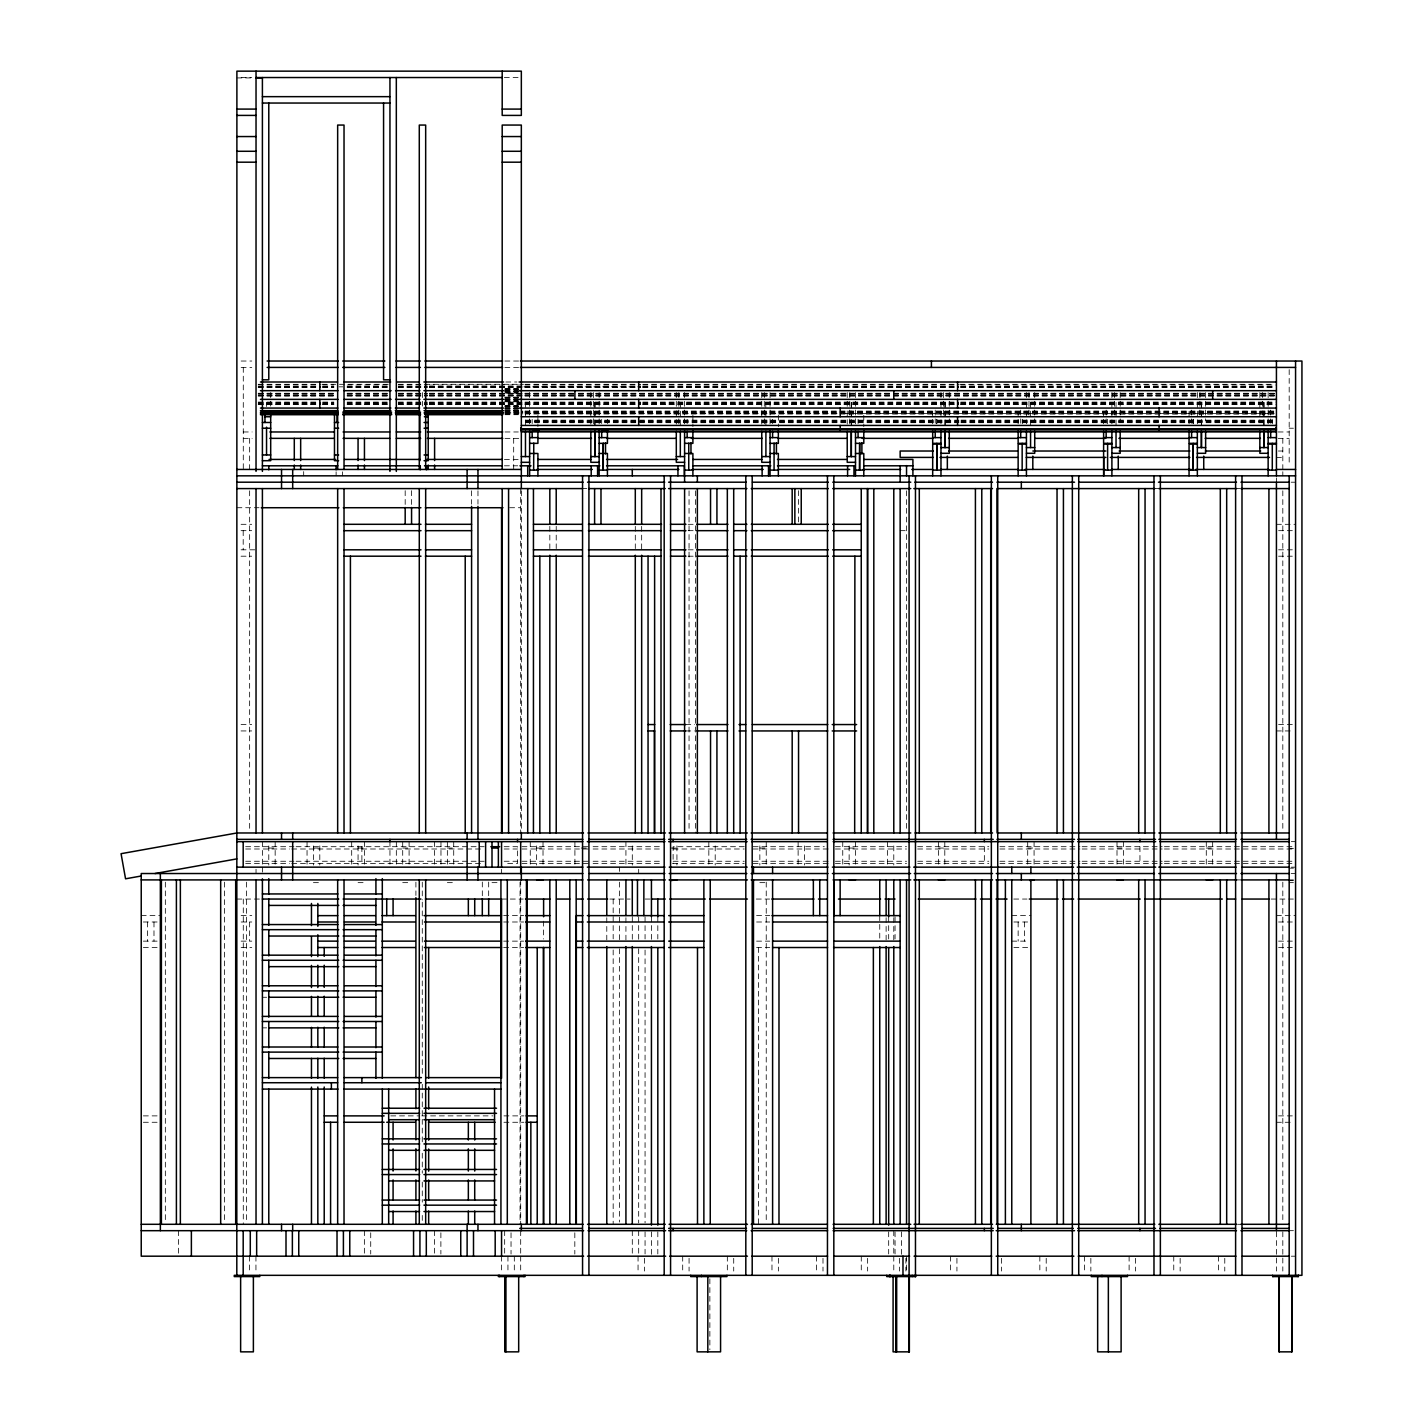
<?xml version="1.0" encoding="UTF-8"?>
<svg xmlns="http://www.w3.org/2000/svg" width="1423" height="1423" viewBox="0 0 1423 1423"><rect width="100%" height="100%" fill="white"/><g stroke="black" fill="none" stroke-linecap="round" stroke-linejoin="round"><path stroke-width="0.75" stroke-dasharray="5 3.75" d="M241.145 77.465L251.782 77.465M504.329 77.465L519.199 77.465M236.894 77.927L251.782 77.927M241.145 361.033L251.782 361.033M504.845 361.033L520.409 361.033M241.145 367.419L251.782 367.419M504.845 367.419L520.409 367.419M505.805 382.004L516.887 382.004M258.221 384.299L320.495 384.299M322.007 384.299L388.443 384.299M398.298 384.299L523.522 384.299M525.016 384.299L640.617 384.299M642.84 384.299L958.533 384.299M959.778 384.299L1274.225 384.299M258.257 385.01L320.495 385.01M322.719 385.01L333.836 385.01M347.176 385.01L387.181 385.01M398.298 385.01L427.202 385.01M429.426 385.01L522.792 385.01M525.016 385.01L640.617 385.01M642.84 385.01L958.533 385.01M960.756 385.01L1276.431 385.01M258.257 386.433L320.495 386.433M322.719 386.433L333.836 386.433M347.176 386.433L387.181 386.433M398.298 386.433L427.202 386.433M429.426 386.433L522.792 386.433M525.016 386.433L640.617 386.433M642.84 386.433L958.533 386.433M960.756 386.433L1274.208 386.433M258.257 386.843L320.495 386.843M322.719 386.843L333.836 386.843M338.941 386.843L342.765 386.843M347.176 386.843L387.181 386.843M398.298 386.843L427.202 386.843M429.426 386.843L522.792 386.843M523.877 386.843L640.617 386.843M642.84 386.843L958.533 386.843M960.756 386.843L1274.208 386.843M258.257 387.145L320.495 387.145M322.719 387.145L333.836 387.145M347.176 387.145L387.181 387.145M398.298 387.145L427.202 387.145M429.426 387.145L522.792 387.145M525.016 387.145L640.617 387.145M642.84 387.145L958.533 387.145M960.756 387.145L1274.208 387.145M258.257 387.554L320.495 387.554M322.719 387.554L333.836 387.554M347.176 387.554L387.181 387.554M398.298 387.554L427.202 387.554M429.426 387.554L522.792 387.554M525.016 387.554L640.617 387.554M642.84 387.554L958.533 387.554M960.756 387.554L1274.208 387.554M505.005 388.568L518.346 388.568M505.005 388.977L518.346 388.977M505.005 389.279L518.346 389.279M505.005 389.689L518.346 389.689M505.005 390.702L518.346 390.702M505.005 391.112L518.346 391.112M505.005 391.414L518.346 391.414M505.005 391.823L518.346 391.823M505.005 392.837L518.346 392.837M505.805 392.979L517.332 392.979M258.257 393.246L333.836 393.246M347.176 393.246L387.181 393.246M398.298 393.246L427.202 393.246M429.426 393.246L522.792 393.246M525.016 393.246L576.155 393.246M578.378 393.246L1274.208 393.246M258.257 393.548L333.836 393.548M347.176 393.548L387.181 393.548M398.298 393.548L427.202 393.548M429.426 393.548L522.792 393.548M525.016 393.548L576.155 393.548M578.378 393.548L1276.431 393.548M258.257 393.958L333.836 393.958M347.176 393.958L387.181 393.958M398.298 393.958L427.202 393.958M429.426 393.958L522.792 393.958M525.016 393.958L576.155 393.958M578.378 393.958L1274.208 393.958M258.257 394.971L333.836 394.971M347.176 394.971L387.181 394.971M398.298 394.971L427.202 394.971M429.426 394.971L522.792 394.971M525.016 394.971L576.155 394.971M578.378 394.971L1274.208 394.971M258.257 395.381L333.836 395.381M347.176 395.381L387.181 395.381M398.298 395.381L427.202 395.381M429.426 395.381L522.792 395.381M525.016 395.381L576.155 395.381M578.378 395.381L1274.208 395.381M258.257 395.683L333.836 395.683M347.176 395.683L387.181 395.683M398.298 395.683L427.202 395.683M429.426 395.683L522.792 395.683M525.016 395.683L576.155 395.683M578.378 395.683L1276.431 395.683M258.257 396.092L333.836 396.092M347.176 396.092L387.181 396.092M398.298 396.092L427.202 396.092M429.426 396.092L522.792 396.092M525.016 396.092L576.155 396.092M578.378 396.092L1274.208 396.092M505.005 397.106L518.346 397.106M505.005 397.515L518.346 397.515M505.005 397.817L518.346 397.817M505.005 398.227L518.346 398.227M505.005 399.24L518.346 399.24M505.005 399.65L518.346 399.65M505.005 399.952L518.346 399.952M505.005 400.361L518.346 400.361M505.005 401.375L518.346 401.375M505.005 401.784L518.346 401.784M258.257 402.086L320.495 402.086M322.719 402.086L333.836 402.086M347.176 402.086L387.181 402.086M398.298 402.086L427.202 402.086M429.426 402.086L522.792 402.086M525.016 402.086L640.617 402.086M642.84 402.086L958.533 402.086M960.756 402.086L1276.431 402.086M258.257 402.496L320.495 402.496M322.719 402.496L333.836 402.496M347.176 402.496L387.181 402.496M398.298 402.496L427.202 402.496M429.426 402.496L522.792 402.496M525.016 402.496L640.617 402.496M642.84 402.496L958.533 402.496M960.756 402.496L1274.208 402.496M258.257 403.509L320.495 403.509M322.719 403.509L333.836 403.509M347.176 403.509L387.181 403.509M398.298 403.509L427.202 403.509M429.426 403.509L522.792 403.509M525.016 403.509L640.617 403.509M642.84 403.509L958.533 403.509M960.756 403.509L1274.208 403.509M258.257 403.919L320.495 403.919M322.719 403.919L333.836 403.919M347.176 403.919L387.181 403.919M398.298 403.919L427.202 403.919M429.426 403.919L522.792 403.919M525.016 403.919L640.617 403.919M642.84 403.919L958.533 403.919M960.756 403.919L1274.208 403.919M258.257 404.221L320.495 404.221M322.719 404.221L333.836 404.221M347.176 404.221L387.181 404.221M398.298 404.221L427.202 404.221M429.426 404.221L522.792 404.221M525.016 404.221L640.617 404.221M642.84 404.221L958.533 404.221M960.756 404.221L1276.431 404.221M258.257 404.63L320.495 404.63M322.719 404.63L333.836 404.63M347.176 404.63L387.181 404.63M398.298 404.63L427.202 404.63M429.426 404.63L522.792 404.63M525.016 404.63L640.617 404.63M642.84 404.63L958.533 404.63M960.756 404.63L1274.208 404.63M505.005 405.644L518.346 405.644M505.005 406.071L518.346 406.071M505.005 406.355L518.346 406.355M505.005 406.782L518.346 406.782M505.005 407.796L518.346 407.796M505.005 408.205L518.346 408.205M505.005 408.508L518.346 408.508M505.005 408.917L518.346 408.917M505.005 409.931L518.346 409.931M505.005 410.34L518.346 410.34M505.005 410.642L518.346 410.642M505.005 411.051L522.792 411.051M525.016 411.051L1274.208 411.051M505.005 411.443L522.792 411.443M525.016 411.443L1274.51 411.496M505.005 412.154L522.792 412.154M525.016 412.154L1276.431 412.154M505.005 412.474L522.792 412.474M525.016 412.474L1274.208 412.474M505.859 412.937L519.128 412.937M505.005 413.186L522.792 413.186M525.016 413.186L1274.208 413.186M525.781 413.435L841.135 413.435M843.359 413.435L1274.208 413.435M505.005 413.986L522.792 413.986M525.016 413.986L1276.431 414.146M505.005 414.698L518.346 414.698M525.781 420.141L958.853 420.176M961.059 420.141L1274.208 420.176M525.781 420.888L958.853 420.888M961.059 420.888L1274.208 420.888M525.781 421.421L958.853 421.421M961.059 421.421L1274.208 421.421M525.781 421.973L958.853 422.133M961.059 422.133L1274.208 421.973M525.781 422.702L958.853 422.702M961.059 422.702L1274.208 422.702M1289.185 428.216L1293.436 428.216M243.28 431.969L252.138 431.969M504.987 431.969L518.31 431.969M1278.121 431.969L1289.185 431.969M243.28 438.355L252.138 438.355M504.987 438.355L520.053 438.355M1278.121 438.355L1289.185 438.355M1278.388 451.02L1282.817 451.02M1276.431 457.406L1282.817 457.406M504.4 459.433L519.946 459.433M504.4 465.801L517.723 465.801M1291.141 482.201L1295.57 482.201M582.558 488.587L586.81 488.587M1153.982 488.587L1158.233 488.587M1235.609 488.587L1239.86 488.587M236.894 507.726L259.057 507.726M509.612 507.726L520.693 507.726M241.056 524.304L251.693 524.304M688.145 524.304L694.798 524.304M1276.431 524.304L1295.57 524.304M241.056 530.672L251.693 530.672M688.145 530.672L694.798 530.672M900.154 530.672L906.54 530.672M1278.565 530.672L1293.436 530.672M241.056 549.812L255.944 549.812M688.145 549.812L694.798 549.812M1278.565 549.812L1295.57 549.812M241.056 556.197L251.693 556.197M688.145 556.197L694.798 556.197M1278.565 556.197L1293.436 556.197M241.056 724.556L251.693 724.556M685.761 724.556L694.637 724.556M1278.565 724.556L1295.57 724.556M241.056 730.942L251.693 730.942M685.761 730.942L694.637 730.942M1276.431 730.942L1293.436 730.942M1291.319 841.651L1295.57 841.651M245.663 846.703L293.903 846.703M296.109 846.703L484.158 846.703M504.169 846.703L517.51 846.703L517.51 863.53L504.169 863.53M521.956 846.703L590.865 846.703M593.089 846.703L661.997 846.703M744.247 846.703L673.115 846.703L673.115 863.53M753.141 846.703L824.291 846.703M835.39 846.703L906.54 846.703M917.657 846.703L988.789 846.703M999.907 846.703L1079.932 846.703M1082.156 846.703L1162.182 846.703M1164.405 846.703L1293.347 846.703M268.787 848.055L275.155 848.055M313.416 848.055L319.801 848.055M358.062 848.055L364.448 848.055M402.709 848.055L409.095 848.055M447.356 848.055L453.724 848.055M536.631 848.055L543.017 848.055M581.278 848.055L587.663 848.055M670.571 848.055L676.939 848.055M759.846 848.055L766.232 848.055M849.14 848.055L855.508 848.055M938.415 848.055L944.801 848.055M1027.708 848.055L1034.076 848.055M1117.002 848.055L1123.37 848.055M1206.277 848.055L1212.663 848.055M1289.185 848.393L1293.436 848.393M245.663 848.997L289.527 848.997M291.715 848.997L484.158 848.997M504.169 848.997L517.51 848.997M521.956 848.997L590.865 848.997M593.089 848.997L661.997 848.997M673.115 848.997L744.247 848.997M753.141 848.997L828.72 848.997M835.39 848.997L906.54 848.997M917.657 848.997L988.789 848.997M999.907 848.997L1079.932 848.997M1082.156 848.997L1162.182 848.997M1164.405 848.997L1295.57 848.997M245.663 861.253L293.903 861.253M296.109 861.253L484.158 861.253M504.169 861.253L517.51 861.253M521.956 861.253L590.865 861.253M593.089 861.253L661.997 861.253M673.115 861.253L744.247 861.253M753.141 861.253L828.72 861.253M835.39 861.253L906.54 861.253M917.657 861.253L988.789 861.253M999.907 861.253L1079.932 861.253M1082.156 861.253L1162.182 861.253M1164.405 861.253L1295.57 861.253M245.663 863.53L289.527 863.53M291.715 863.53L484.158 863.53M521.956 863.53L590.865 863.53M593.089 863.53L661.997 863.53M672.688 863.53L744.247 863.53M753.141 863.53L828.72 863.53M835.39 863.53L906.54 863.53M917.657 863.53L988.789 863.53M999.907 863.53L1079.932 863.53M1082.156 863.53L1162.182 863.53M1164.405 863.53L1295.57 863.53M1291.319 867.158L1295.57 867.158M1289.185 868.155L1293.436 868.155M1291.141 873.526L1295.57 873.526M1235.609 879.912L1239.86 879.912M1289.185 879.912L1293.436 879.912M1289.185 880.535L1293.436 880.535M313.416 882.651L319.801 882.651M358.062 882.651L364.448 882.651M402.709 882.651L409.095 882.651M447.356 882.651L453.724 882.651M492.002 882.651L498.37 882.651M759.846 882.651L766.232 882.651M1289.185 882.651L1293.436 882.651M236.894 899.051L262.401 899.051M501.554 899.051L523.255 899.051M609.827 899.051L630.176 899.051M645.064 899.051L649.777 899.051M756.289 899.051L769.612 899.051M1013.727 899.051L1027.032 899.051M1271.148 899.051L1293.347 899.051M141.233 915.629L160.354 915.629M241.145 915.629L251.782 915.629M503.653 915.629L523.682 915.629M756.591 915.629L769.79 915.629M1011.771 915.629L1030.892 915.629M1276.431 915.629L1295.57 915.629M143.349 921.997L158.238 921.997M241.145 921.997L251.782 921.997M503.653 921.997L523.682 921.997M756.591 921.997L769.79 921.997M1013.888 921.997L1030.892 921.997M1278.565 921.997L1293.436 921.997M143.349 941.137L160.354 941.137M241.145 941.137L251.782 941.137M503.653 941.137L523.682 941.137M756.591 941.137L769.79 941.137M1011.771 941.137L1028.776 941.137M1278.565 941.137L1295.57 941.137M143.349 947.522L158.238 947.522M241.145 947.522L251.782 947.522M503.653 947.522L523.682 947.522M756.591 947.522L769.79 947.522M1013.888 947.522L1028.776 947.522M1278.565 947.522L1293.436 947.522M262.401 997.256L266.652 997.256M262.401 1027.868L266.652 1027.868M143.349 1115.881L160.354 1115.881M390.774 1115.881L419.625 1115.881M421.848 1115.881L492.838 1115.881M503.938 1115.881L523.913 1115.881M1278.565 1115.881L1295.57 1115.881M143.349 1122.267L158.238 1122.267M503.938 1122.267L523.913 1122.267M1276.431 1122.267L1293.436 1122.267M1237.743 1224.296L1241.994 1224.296M1289.185 1230.682L1293.436 1230.682M1291.319 1256.189L1295.57 1256.189M1289.185 369.624L1289.185 465.019M1282.817 438.355L1282.817 469.697M1282.817 471.742L1282.817 475.833M1282.817 490.81L1282.817 830.747M1282.817 882.135L1282.817 1222.908M1282.817 1231.784L1282.817 1271.059M1276.431 477.95L1276.431 482.201M1276.431 1231.784L1276.431 1271.059M1272.162 419.269L1272.287 423.752M1270.686 410.126L1270.686 423.182M1268.142 392.57L1268.142 423.769M1263.998 402.389L1263.998 425.032M1263.873 402.389L1263.873 425.032M1262.397 392.57L1262.397 409.362M1262.397 410.998L1262.397 415.089M1259.853 392.57L1259.853 400.752M1259.853 402.389L1259.853 420.817M1224.776 1258.306L1224.776 1271.059M1218.408 1256.189L1218.408 1271.059M1212.663 841.651L1212.663 865.042M1206.277 841.651L1206.277 865.042M1205.637 392.57L1205.637 420.817M1201.492 402.389L1201.492 425.032M1201.368 402.389L1201.368 425.032M1199.909 392.57L1199.909 415.089M1197.348 392.57L1197.348 400.752M1197.348 402.389L1197.348 423.769M1191.602 410.126L1191.602 423.182M1189.059 411.496L1189.059 418.024M1189.059 419.411L1189.059 423.769M1180.147 1258.306L1180.147 1271.059M1173.762 1256.189L1173.762 1271.059M1139.948 846.703L1139.948 863.53M1135.501 1258.306L1135.501 1271.059M1129.115 1256.189L1129.115 1271.059M1123.37 841.651L1123.37 865.042M1120.186 392.57L1120.186 420.817M1117.002 841.651L1117.002 865.042M1116.041 402.389L1116.041 425.032M1114.44 392.57L1114.44 415.089M1111.897 392.57L1111.897 400.752M1111.897 402.389L1111.897 423.769M1107.61 419.269L1107.61 423.752M1106.151 410.126L1106.151 423.182M1103.608 411.496L1103.608 418.024M1103.608 419.411L1103.608 423.769M1090.854 1258.306L1090.854 1271.059M1084.486 1256.189L1084.486 1271.059M1046.207 1258.306L1046.207 1271.059M1039.839 1256.189L1039.839 1271.059M1034.717 392.57L1034.717 420.817M1034.076 841.651L1034.076 865.042M1030.448 402.389L1030.572 425.032M1028.989 392.57L1028.989 415.089M1027.708 841.651L1027.708 865.042M1026.428 392.57L1026.428 400.752M1026.428 402.389L1026.428 423.769M1024.524 921.997L1024.524 941.137M1022.283 419.269L1022.283 423.752M1020.7 410.126L1020.7 423.182M1018.139 411.496L1018.139 418.024M1018.139 419.411L1018.139 423.769M1018.139 921.997L1018.139 941.137M1001.579 1258.306L1001.579 1271.059M984.342 846.703L984.342 863.53M956.932 1258.306L956.932 1271.059M950.546 1256.189L950.546 1271.059M949.266 392.57L949.266 420.817M945.121 402.389L945.121 425.032M944.997 402.389L944.997 425.032M944.801 841.651L944.801 865.042M943.52 392.57L943.52 415.089M940.977 392.57L940.977 400.752M940.977 402.389L940.977 423.769M938.415 841.651L938.415 865.042M935.231 410.126L935.231 423.182M932.688 411.496L932.688 418.024M932.688 419.411L932.688 423.769M906.54 490.81L906.54 830.747M906.54 1256.189L906.54 1271.059M905.9 1258.306L905.9 1271.059M901.435 1231.784L901.435 1256.189M899.478 1258.306L899.478 1271.059M895.049 916.786L895.049 923.438M895.049 925.661L895.049 938.967M895.049 1231.784L895.049 1253.965M893.786 845.902L893.786 865.024M893.786 917.693L893.786 939.909M893.786 1230.682L893.786 1254.054M893.786 1256.189L893.786 1271.059M888.681 916.786L888.681 923.438M888.681 925.661L888.681 938.967M888.681 1231.784L888.681 1253.965M887.401 841.651L887.401 865.024M886.12 917.693L886.12 939.909M879.752 915.629L879.752 941.137M867.639 1258.306L867.639 1271.059M863.797 415.231L863.797 426.687M861.271 1256.189L861.271 1271.059M858.069 419.394L858.069 423.556M855.508 392.57L855.508 424.107M855.508 841.651L855.508 865.042M851.363 402.407L851.363 425.032M851.239 402.407L851.239 425.032M849.78 392.57L849.78 424.107M849.14 845.902L849.14 865.042M847.219 392.57L847.219 409.397M847.219 410.909L847.219 424.107M842.754 841.651L842.754 865.024M822.992 1258.306L822.992 1271.059M816.624 1256.189L816.624 1271.059M804.493 845.902L804.493 865.024M798.552 490.686L798.552 522.205M798.125 841.651L798.125 865.024M778.345 415.231L778.345 426.687M778.363 1258.306L778.363 1271.059M772.6 419.394L772.6 423.556M771.978 1256.189L771.978 1271.059M770.056 392.57L770.056 424.107M766.232 841.651L766.232 865.042M766.232 882.135L766.232 1222.072M765.787 402.407L765.912 425.032M764.311 392.57L764.311 424.107M761.767 392.57L761.767 409.397M761.767 410.909L761.767 424.107M759.846 845.902L759.846 865.042M758.584 947.522L758.584 1224.296M733.717 1258.306L733.717 1271.059M727.331 1256.189L727.331 1271.059M715.2 845.902L715.2 865.024M709.864 1278.815L709.864 1349.644M708.832 841.651L708.832 865.024M695.438 490.81L695.438 832.971M692.894 415.231L692.894 426.687M689.052 490.81L689.052 830.747M689.07 1258.306L689.07 1271.059M687.149 419.394L687.149 423.556M684.588 392.57L684.588 424.107M682.702 1256.189L682.702 1271.059M680.443 402.407L680.319 425.032M678.86 392.57L678.86 424.107M676.939 845.902L676.939 865.042M676.299 392.57L676.299 409.397M676.299 410.909L676.299 424.107M657.817 916.786L657.817 923.438M657.817 925.661L657.817 938.967M657.817 1231.784L657.817 1253.965M651.432 916.786L651.432 939.909M651.432 1231.784L651.432 1256.189M645.064 916.786L645.064 923.438M645.064 925.661L645.064 938.967M645.064 950.066L645.064 1222.908M645.064 1231.784L645.064 1253.965M644.423 1258.306L644.423 1271.059M641.666 526.35L641.666 549.812M638.678 869.275L638.678 873.526M638.678 916.75L638.678 939.909M638.678 948.785L638.678 1222.908M638.678 1230.682L638.678 1254.054M638.055 1256.189L638.055 1271.059M635.298 526.35L635.298 548.584M632.292 845.902L632.292 865.024M632.292 916.75L632.292 939.909M632.292 1230.682L632.292 1254.054M625.924 841.651L625.924 865.024M625.924 917.693L625.924 939.909M619.539 867.158L619.539 871.41M619.539 882.135L619.539 939.909M619.539 948.785L619.539 1222.072M613.171 899.051L613.171 923.385M613.171 925.59L613.171 938.878M613.171 949.941L613.171 1224.296M607.425 419.394L607.425 423.556M606.785 917.693L606.785 939.909M601.68 419.394L601.68 423.556M599.136 392.57L599.136 424.107M594.992 402.407L594.992 425.032M594.867 402.407L594.867 425.032M593.391 392.57L593.391 424.107M590.847 392.57L590.847 409.397M590.847 410.909L590.847 424.107M574.91 841.651L574.91 865.024M574.821 1232.798L574.821 1254.054M556.215 526.35L556.215 548.584M549.829 526.35L549.829 548.584M543.604 921.179L543.604 939.002M543.017 841.651L543.017 865.042M537.912 415.231L537.912 426.687M536.631 845.902L536.631 865.042M532.166 419.394L532.166 423.556M530.263 841.651L530.263 865.024M529.623 392.57L529.623 424.107M525.354 402.407L525.478 425.032M521.334 490.81L521.334 832.971M520.693 488.587L520.693 832.971M520.693 879.912L520.693 1224.296M520.693 1230.682L520.693 1254.054M520.693 1256.189L520.693 1271.059M520.053 882.135L520.053 1224.296M514.308 1256.189L514.308 1271.059M513.685 438.355L513.685 469.448M511.035 1232.798L511.035 1254.054M507.94 1256.189L507.94 1271.059M504.667 1230.682L504.667 1254.054M501.554 869.275L501.554 873.526M501.554 1256.189L501.554 1271.059M488.676 882.011L488.676 896.721M482.308 882.011L482.308 896.721M477.968 490.81L477.968 504.133M471.582 490.81L471.582 504.133M453.724 841.651L453.724 865.042M447.356 841.651L447.356 865.042M440.97 841.651L440.97 865.024M440.881 1232.798L440.881 1254.054M434.602 841.651L434.602 865.024M434.513 1230.682L434.513 1254.054M422.471 392.57L422.471 406.071M422.275 882.135L422.275 899.905M422.275 902.129L422.275 1075.432M422.275 1084.326L422.275 1142.367M422.275 1153.199L422.275 1173.192M422.275 1182.086L422.275 1202.15M422.275 1215.42L422.275 1224.296M415.907 882.135L415.907 895.458M411.567 490.686L411.567 505.396M409.095 841.651L409.095 865.042M405.181 490.686L405.181 505.396M402.709 841.651L402.709 865.042M396.323 841.651L396.323 865.024M389.955 841.651L389.955 865.024M370.727 1232.798L370.727 1254.054M364.448 841.651L364.448 865.042M364.359 1230.682L364.359 1254.054M361.887 846.703L361.887 863.53M358.062 845.902L358.062 865.042M351.694 841.651L351.694 865.024M342.481 471.831L342.481 475.833M336.113 471.831L336.113 475.833M319.801 845.902L319.801 865.042M313.416 845.902L313.416 865.042M307.048 841.651L307.048 865.024M303.686 471.582L303.686 475.833M275.155 841.651L275.155 865.042M270.69 392.57L270.69 406.071M268.787 845.902L268.787 865.042M266.421 402.407L266.546 406.516M262.401 841.651L262.401 865.024M262.401 867.158L262.401 872.263M256.033 869.275L256.033 873.526M255.944 1256.189L255.944 1271.059M249.648 438.355L249.648 469.448M249.648 490.81L249.648 830.747M249.648 921.997L249.648 941.137M249.648 1256.189L249.559 1271.059M246.464 882.135L246.464 1222.072M243.28 367.419L243.28 469.448M243.191 530.672L243.191 549.812M243.28 899.051L243.28 1224.296M224.621 882.135L224.621 1222.072M178.622 1230.682L178.622 1254.054M165.335 882.135L165.335 1222.072M153.986 921.997L153.986 941.137M147.601 921.997L147.601 941.137M1193.203 423.752L1193.203 419.269L1193.079 423.752M936.832 423.752L936.832 419.269L936.708 423.752"/><path stroke-width="1.5" d="M583.501 832.971L236.894 832.971L121.062 853.693L125.562 878.809L141.233 875.999M155 873.526L236.805 858.887M256.033 77.536L502.194 77.536M256.033 77.927L262.401 77.927M262.401 96.657L389.955 96.657M262.401 103.043L389.955 103.043M236.894 109.091L256.033 109.091M502.194 109.091L521.334 109.091M236.894 115.405L256.033 115.405M236.894 136.555L256.033 136.555M502.194 136.555L521.334 136.555M236.894 151.283L256.033 151.283M502.194 151.283L521.334 151.283M236.894 162.186L256.033 162.186M502.194 162.186L521.334 162.186M267.133 361.033L338.229 361.033M342.676 361.033L384.886 361.033M395.985 361.033L420.425 361.033M424.872 361.033L502.621 361.033M520.409 361.033L1301.938 361.033L1301.938 1275.328L234.261 1275.328L234.261 1276.591L259.769 1276.591L259.769 1275.328M267.133 367.419L338.229 367.419M342.676 367.419L384.886 367.419M395.985 367.419L420.425 367.419M424.872 367.419L502.621 367.419M520.409 367.419L1295.57 367.419M262.401 379.816L268.787 379.816L268.787 103.043M389.955 379.816L383.57 379.816L383.57 103.043M260.427 382.004L337.518 382.004M344.153 382.004L390.667 382.004M397.302 382.004L419.447 382.004M423.876 382.004L503.6 382.004M519.093 382.004L1276.431 382.004M260.427 390.685L337.963 390.685M344.153 390.685L391.112 390.685M395.541 390.685L419.892 390.685M423.876 390.685L504.044 390.685M519.093 390.685L1276.431 390.685M260.427 399.365L337.963 399.365M344.153 399.365L391.112 399.365M395.541 399.365L419.892 399.365M423.876 399.365L504.044 399.365M519.093 399.365L1276.431 399.365M260.427 408.063L337.82 408.063M344.153 408.063L390.898 408.063M395.309 408.063L419.625 408.063M423.876 408.063L503.653 408.063M519.093 408.063L1276.431 408.063M260.445 410.642L337.82 410.642M344.455 410.642L390.898 410.642M395.309 410.642L419.625 410.642M424.054 410.642L503.653 410.642M260.48 412.154L338.283 412.154M342.73 412.154L391.627 412.154M396.074 412.154L420.532 412.154M424.979 412.154L502.799 412.154M260.445 412.937L337.82 412.937M344.455 412.937L390.898 412.937M395.309 412.937L419.625 412.937M424.054 412.937L503.653 412.937M260.48 413.986L338.283 413.986M342.73 413.986L391.627 413.986M396.074 413.986L420.532 413.986M424.979 413.986L502.799 413.986M260.48 414.698L338.283 414.698M342.73 414.698L391.627 414.698M396.074 414.698L420.532 414.698M424.979 414.698L502.799 414.698M264.963 416.761L270.69 416.761M424.392 416.761L428.216 416.761M521.334 416.743L1276.431 416.743M262.401 422.489L270.69 422.489M334.476 422.489L338.621 422.489M424.072 422.489L428.216 422.489M521.334 425.441L1276.431 425.441M262.401 428.234L270.69 428.234M334.476 428.234L338.621 428.234M424.072 428.234L428.216 428.234M521.334 428.857L1276.431 428.857M521.334 429.355L1276.431 429.355M521.334 431.151L1276.431 431.151M532.433 431.187L539.104 431.187M601.289 431.187L607.941 431.187M269.89 431.969L334.209 431.969M343.085 431.969L389.653 431.969M396.306 431.969L420.71 431.969M427.362 431.969L502.781 431.969M521.334 431.898L1276.431 431.898M529.623 437.626L537.912 437.626M599.136 437.626L607.425 437.626M684.588 437.626L692.894 437.626M770.056 437.626L778.345 437.626M855.508 437.626L863.797 437.626M932.688 437.626L940.977 437.626M1018.139 437.626L1026.428 437.626M1103.608 437.626L1111.897 437.626M1189.059 437.626L1197.348 437.626M1268.142 437.626L1276.431 437.626M269.89 438.355L334.209 438.355M343.085 438.355L389.653 438.355M396.306 438.355L420.71 438.355M427.362 438.355L502.781 438.355M538.268 438.355L591.506 438.355M607.016 438.355L675.783 438.355M691.311 438.355L762.283 438.355M777.812 438.355L846.578 438.355M862.089 438.355L933.079 438.355M948.59 438.355L1017.143 438.355M1034.841 438.355L1105.618 438.355M1118.887 438.355L1189.664 438.355M1205.139 438.355L1260.44 438.355M529.623 443.353L537.912 443.353L537.912 430.849M599.136 443.353L607.425 443.353L607.425 430.849M684.588 443.353L692.894 443.353L692.894 430.849M770.056 443.353L778.345 443.353L778.345 430.849M855.508 443.353L863.797 443.353L863.797 430.849M940.977 443.353L932.688 443.353L932.688 431.098M1026.428 443.353L1018.139 443.353L1018.139 431.098M1111.897 443.353L1103.608 443.353L1103.608 431.098M1197.348 443.353L1189.059 443.353L1189.059 431.098M1268.142 443.353L1276.431 443.353M940.977 444.029L932.688 444.029L932.688 475.833M1026.428 444.029L1018.139 444.029L1018.139 475.833M1111.897 444.029L1103.608 444.029L1103.608 475.833M1197.348 444.029L1189.059 444.029L1189.059 475.833M1268.142 444.029L1276.431 444.029M940.977 447.569L949.266 447.569M1026.428 447.569L1034.717 447.569M1111.897 447.569L1120.186 447.569M1197.348 447.569L1205.637 447.569M1259.853 447.569L1268.142 447.569M933.328 451.02L900.154 451.02L900.154 457.406L933.328 457.406M948.821 451.02L1017.392 451.02M1032.867 451.02L1105.867 451.02M1119.136 451.02L1189.913 451.02M1205.388 451.02L1260.689 451.02M940.977 453.297L949.266 453.297L949.266 431.222M1026.428 453.297L1034.717 453.297L1034.717 431.222M1111.897 453.297L1120.186 453.297L1120.186 431.222M1197.348 453.297L1205.637 453.297L1205.637 431.222M1268.142 453.297L1259.853 453.297L1259.853 431.222M529.623 453.475L537.912 453.475L537.912 475.833M599.136 453.475L607.425 453.475L607.425 475.833M684.588 453.475L692.894 453.475L692.894 475.833M770.056 453.475L778.345 453.475L778.345 475.833M855.508 453.475L863.797 453.475L863.797 475.833M262.401 454.969L270.69 454.969M334.476 454.969L338.621 454.969M424.072 454.969L428.216 454.969M521.334 456.587L529.623 456.587M590.847 456.587L599.136 456.587M676.299 456.587L684.588 456.587M761.767 456.587L770.056 456.587M847.219 456.587L855.508 456.587M939.963 457.406L1017.392 457.406M1026.232 457.406L1105.867 457.406M1110.278 457.406L1189.913 457.406M1196.547 457.406L1269.529 457.406M269.072 459.433L335.668 459.433M344.544 459.433L420.034 459.433M426.704 459.433L502.177 459.433M537.698 459.433L590.99 459.433M606.536 459.433L677.579 459.433M693.108 459.433L761.945 459.433M777.474 459.433L846.311 459.433M864.063 459.433L912.908 459.433L912.908 475.833M262.401 460.696L270.69 460.696L270.69 412.492M338.621 460.696L334.476 460.696L334.476 413.275M424.072 460.696L428.216 460.696L428.216 412.492M521.334 462.315L529.623 462.315M599.136 462.315L590.847 462.315L590.847 431.418M684.588 462.315L676.299 462.315L676.299 431.418M770.056 462.315L761.767 462.315L761.767 431.418M855.508 462.315L847.219 462.315L847.219 431.418M262.401 465.801L337.891 465.801M344.544 465.801L420.034 465.801M424.481 465.801L502.177 465.801M519.946 465.801L531.046 465.801M537.698 465.801L599.866 465.801M606.536 465.801L684.321 465.801L684.321 475.833M693.108 465.801L770.821 465.801M777.474 465.801L855.187 465.801M864.063 465.801L912.908 465.801M236.894 469.448L521.334 469.448M536.773 469.448L592.324 469.448M607.87 469.448L678.878 469.448M692.201 469.448L763.173 469.448M778.701 469.448L849.691 469.448M862.996 469.448L900.706 469.448M911.805 469.448L931.763 469.448M940.639 469.448L1018.281 469.448M1024.934 469.448L1104.799 469.448M1111.452 469.448L1191.3 469.448M1195.747 469.448L1268.942 469.448M1276.431 469.448L1295.57 469.448M529.623 470.106L537.912 470.106M599.136 470.106L607.425 470.106M684.588 470.106L692.894 470.106M770.056 470.106L778.345 470.106M855.508 470.106L863.797 470.106M932.688 470.106L940.977 470.106M1018.139 470.106L1026.428 470.106M1103.608 470.106L1111.897 470.106M1189.059 470.106L1197.348 470.106M1268.142 470.106L1276.431 470.106M236.894 475.833L1295.57 475.833M236.894 482.201L583.11 482.201M587.521 482.201L664.737 482.201M668.579 482.201L746.239 482.201M752.465 482.201L828.328 482.201M832.757 482.201L910.791 482.201M914.847 482.201L992.543 482.201M996.918 482.201L1074.561 482.201M1078.794 482.201L1154.427 482.201M1158.429 482.201L1236.498 482.201M1240.945 482.201L1289.185 482.201M236.894 488.587L582.541 488.587M588.713 488.587L665.253 488.587M668.579 488.587L746.897 488.587M751.255 488.587L828.328 488.587M832.757 488.587L910.791 488.587M913.833 488.587L992.489 488.587M1154.8 488.587L996.918 488.587L997.096 832.971L1154.8 832.971M1158.856 488.587L1236.623 488.587M1240.945 488.587L1289.185 488.587M261.281 507.726L338.887 507.726M343.317 507.726L420.923 507.726M425.352 507.726L502.959 507.726M344.028 524.304L421.012 524.304M425.406 524.304L471.582 524.304M533.447 524.304L581.829 524.304M588.428 524.304L661.588 524.304M670.446 524.304L685.939 524.304M697.003 524.304L727.989 524.304M733.699 524.304L746.897 524.304M751.291 524.304L828.275 524.304M832.668 524.304L861.253 524.304M344.028 530.672L421.012 530.672M425.406 530.672L471.582 530.672M533.447 530.672L581.829 530.672M588.428 530.672L661.001 530.672M670.446 530.672L685.939 530.672M697.003 530.672L727.989 530.672M733.699 530.672L746.897 530.672M751.291 530.672L828.275 530.672M832.668 530.672L861.253 530.672M344.028 549.812L421.012 549.812M425.406 549.812L471.582 549.812M533.447 549.812L581.829 549.812M588.428 549.812L661.001 549.812M670.446 549.812L685.939 549.812M697.003 549.812L727.989 549.812M733.699 549.812L746.897 549.812M751.291 549.812L828.275 549.812M832.668 549.812L861.253 549.812M344.028 556.197L421.012 556.197M425.406 556.197L471.582 556.197M533.447 556.197L581.829 556.197M588.428 556.197L661.001 556.197M670.446 556.197L685.939 556.197M697.003 556.197L727.989 556.197M733.699 556.197L746.897 556.197M751.291 556.197L828.275 556.197M832.668 556.197L861.253 556.197M648.052 724.556L654.705 724.556M670.233 724.556L685.761 724.556M696.861 724.556L727.918 724.556M739.017 724.556L745.67 724.556M752.34 724.556L827.777 724.556M832.206 724.556L856.628 724.556M648.052 730.942L654.705 730.942M670.233 730.942L685.761 730.942M696.861 730.942L727.918 730.942M739.017 730.942L745.67 730.942M752.34 730.942L827.777 730.942M832.206 730.942L856.628 730.942M587.93 832.971L665.43 832.971M669.077 832.971L747.36 832.971M751.166 832.971L827.083 832.971M833.095 832.971L910.791 832.971M915.042 832.971L992.543 832.971M1158.856 832.971L1236.623 832.971M1240.945 832.971L1289.185 832.971M236.805 839.357L582.861 839.357M588.642 839.357L664.79 839.357M668.668 839.357L746.737 839.357M751.166 839.357L826.514 839.357M833.095 839.357L993.236 839.357M996.972 839.357L1074.561 839.357M1077.709 839.357L1155.512 839.357M1158.856 839.357L1236.498 839.357M1240.945 839.357L1289.185 839.357M236.805 841.651L582.861 841.651M587.308 841.651L665.003 841.651M668.668 841.651L747.164 841.651M751.593 841.651L827.083 841.651M833.166 841.651L1073.547 841.651M1077.709 841.651L1155.689 841.651M1159.958 841.651L1235.609 841.651M1242.208 841.651L1288.9 841.651M490.828 846.703L499.722 846.703M492.002 848.055L498.37 848.055M236.805 867.158L582.861 867.158M587.308 867.158L665.003 867.158M669.237 867.158L747.164 867.158M751.593 867.158L827.973 867.158M832.402 867.158L909.902 867.158M913.673 867.158L1073.547 867.158M1077.211 867.158L1155.689 867.158M1158.82 867.158L1236.018 867.158M1242.279 867.158L1288.953 867.158M582.861 873.526L141.233 873.526L141.233 1256.189L583.626 1256.189M589.424 873.526L664.79 873.526M669.219 873.526L746.826 873.526M751.166 873.526L827.973 873.526M832.402 873.526L910.613 873.526M914.331 873.526L992.543 873.526M996.26 873.526L1074.561 873.526M1077.211 873.526L1154.427 873.526M1158.82 873.526L1236.498 873.526M1240.945 873.526L1289.185 873.526M141.233 879.912L582.861 879.912M587.628 879.912L665.306 879.912M669.077 879.912L747.413 879.912M751.166 879.912L827.314 879.912M833.095 879.912L910.791 879.912M913.833 879.912L992.543 879.912M995.975 879.912L1236.623 879.912M1240.945 879.912L1289.185 879.912M670.571 880.535L676.939 879.912M1029.825 880.535L1034.076 879.912M262.401 893.946L337.891 893.946M344.562 893.946L382.307 893.946M262.401 899.051L338.745 899.051M343.121 899.051L420.923 899.051M425.352 899.051L501.056 899.051M525.461 899.051L549.972 899.051M556.553 899.051L569.858 899.051M576.528 899.051L583.181 899.051M587.628 899.051L607.603 899.051M651.432 899.051L665.306 899.051M669.753 899.051L705.257 899.051M709.686 899.051L747.413 899.051M771.835 899.051L813.992 899.051M818.438 899.051L827.314 899.051M838.414 899.051L880.57 899.051M885.017 899.051L895.049 899.051M918.297 899.051L976 899.051M980.429 899.051L991.529 899.051M995.975 899.051L1007.075 899.051M1029.256 899.051L1058.107 899.051M1062.554 899.051L1073.636 899.051M1078.083 899.051L1140.214 899.051M1144.661 899.051L1222.321 899.051M1226.768 899.051L1235.644 899.051M1242.297 899.051L1268.925 899.051M268.787 905.419L338.745 905.419M343.121 905.419L375.921 905.419M317.827 915.629L337.749 915.629M344.402 915.629L375.387 915.629M382.022 915.629L415.214 915.629M424.072 915.629L501.536 915.629M525.638 915.629L549.829 915.629M582.914 915.629L576.333 915.629L576.333 1224.296M587.325 915.629L664.292 915.629M668.685 915.629L703.869 915.629M771.995 915.629L827.581 915.629M900.154 915.629L833.753 915.629L833.753 879.912M317.827 921.997L337.749 921.997M344.402 921.997L375.387 921.997M382.022 921.997L415.214 921.997M424.481 921.997L501.447 921.997M525.638 921.997L549.829 921.997M576.333 921.997L582.914 921.997M587.325 921.997L664.292 921.997M668.685 921.997L703.869 921.997M772.6 921.997L827.581 921.997M834.18 921.997L900.154 921.997M262.401 924.559L337.891 924.559M344.562 924.559L382.307 924.559M262.401 929.664L338.745 929.664M343.121 929.664L382.307 929.664M268.787 936.032L338.745 936.032M343.121 936.032L375.921 936.032M317.827 941.137L337.749 941.137M344.402 941.137L375.387 941.137M382.022 941.137L415.214 941.137M424.481 941.137L501.447 941.137M525.638 941.137L549.829 941.137M576.333 941.137L582.914 941.137M587.325 941.137L664.292 941.137M668.685 941.137L703.869 941.137M772.6 941.137L827.581 941.137M834.18 941.137L900.154 941.137M317.827 947.522L337.749 947.522M344.402 947.522L375.387 947.522M382.022 947.522L415.214 947.522M424.41 947.522L501.536 947.522M525.638 947.522L549.829 947.522M576.333 947.522L582.914 947.522M587.325 947.522L664.292 947.522M668.685 947.522L703.869 947.522M772.6 947.522L827.581 947.522M833.558 947.522L900.154 947.522M262.401 955.171L337.891 955.171M344.562 955.171L382.307 955.171M262.401 960.276L338.745 960.276M343.121 960.276L382.307 960.276M268.787 966.644L338.745 966.644M343.121 966.644L375.921 966.644M262.401 985.783L337.891 985.783M344.562 985.783L382.307 985.783M262.401 990.888L338.745 990.888M343.121 990.888L382.307 990.888M268.787 997.256L338.745 997.256M343.121 997.256L375.921 997.256M262.401 1016.396L337.891 1016.396M344.562 1016.396L382.307 1016.396M262.401 1021.501L338.745 1021.501M343.121 1021.501L382.307 1021.501M268.787 1027.868L338.745 1027.868M343.121 1027.868L375.921 1027.868M262.401 1047.008L337.891 1047.008M344.562 1047.008L382.307 1047.008M262.401 1052.113L338.745 1052.113M343.121 1052.113L382.307 1052.113M268.787 1058.481L338.745 1058.481M343.121 1058.481L375.921 1058.481M262.401 1077.62L337.66 1077.62M344.117 1077.62L421.421 1077.62M425.673 1077.62L500.932 1077.62M262.401 1082.725L337.66 1082.725M344.259 1082.725L421.261 1082.725M425.673 1082.725L500.932 1082.725M262.401 1089.093L337.963 1089.093M344.028 1089.093L500.932 1089.093M382.307 1108.232L419.643 1108.232M424.036 1108.232L496.538 1108.232M382.307 1113.337L419.643 1113.337M423.965 1113.337L496.538 1113.337M324.213 1115.881L337.518 1115.881M344.188 1115.881L384.121 1115.881M526.119 1115.881L537.218 1115.881M388.675 1119.705L419.554 1119.705M423.965 1119.705L494.546 1119.705M324.213 1122.267L337.518 1122.267M344.188 1122.267L384.121 1122.267M386.718 1122.267L415.178 1122.267M428.501 1122.267L495.062 1122.267M526.119 1122.267L537.218 1122.267M382.307 1138.845L419.643 1138.845M424.036 1138.845L496.538 1138.845M382.307 1143.95L419.643 1143.95M423.965 1143.95L496.538 1143.95M388.675 1150.318L419.554 1150.318M423.965 1150.318L494.546 1150.318M382.307 1169.457L419.643 1169.457M424.036 1169.457L496.538 1169.457M382.307 1174.562L419.643 1174.562M423.965 1174.562L496.538 1174.562M388.675 1180.93L419.554 1180.93M423.965 1180.93L494.546 1180.93M382.307 1200.069L419.643 1200.069M424.036 1200.069L496.538 1200.069M382.307 1205.174L419.643 1205.174M423.965 1205.174L496.538 1205.174M388.675 1211.542L419.554 1211.542M423.965 1211.542L494.546 1211.542M141.233 1224.296L583.11 1224.296M587.539 1224.296L665.288 1224.296M669.077 1224.296L747.466 1224.296M751.166 1224.296L827.421 1224.296M833.095 1224.296L910.791 1224.296M914.046 1224.296L992.543 1224.296M996.225 1224.296L1154.8 1224.296M1158.856 1224.296L1236.623 1224.296M1240.945 1224.296L1289.185 1224.296M519.733 1228.387L581.971 1228.387M588.642 1228.387L664.221 1228.387M668.668 1228.387L746.47 1228.387M753.141 1228.387L826.514 1228.387M833.166 1228.387L993.236 1228.387M997.683 1228.387L1073.262 1228.387M1077.709 1228.387L1155.512 1228.387M1159.958 1228.387L1235.538 1228.387M1242.208 1228.387L1288.9 1228.387M141.233 1230.682L583.626 1230.682M588.055 1230.682L665.679 1230.682M668.668 1230.682L746.737 1230.682M751.166 1230.682L827.599 1230.682M833.095 1230.682L993.236 1230.682M996.153 1230.682L1074.561 1230.682M1077.709 1230.682L1236.498 1230.682M1240.945 1230.682L1289.185 1230.682M587.521 1256.189L665.679 1256.189M669.717 1256.189L747.466 1256.189M751.913 1256.189L827.599 1256.189M834.109 1256.189L909.653 1256.189M914.082 1256.189L991.76 1256.189M996.153 1256.189L1073.885 1256.189M1078.207 1256.189L1235.911 1256.189M1242.332 1256.189L1289.185 1256.189M1272.607 1276.591L1298.381 1276.591L1298.381 1275.328M1298.114 1275.328L1298.114 1276.591M1295.57 361.033L1295.57 1275.328M1292.013 1276.591L1292.013 1351.85L1278.975 1351.85L1278.975 1276.591M1291.746 1276.591L1291.746 1351.85M1289.185 475.833L1289.185 1275.328M1279.259 1276.591L1279.259 1351.85M1276.431 361.033L1276.431 475.833M1276.431 482.201L1276.431 839.357M1276.431 873.526L1276.431 1230.682M1275.844 427.665L1275.844 430.208M1272.607 1275.328L1272.874 1276.591M1272.287 443.353L1272.287 470.106M1270.686 431.098L1270.686 437.626M1268.925 488.587L1268.925 832.971M1268.925 879.912L1268.925 1224.296M1268.142 431.098L1268.142 475.833M1263.998 431.116L1263.998 447.569M1263.873 431.116L1263.873 447.569M1241.994 475.833L1241.994 1275.328M1235.609 475.833L1235.609 1275.328M1226.679 488.587L1226.679 832.971M1226.679 879.912L1226.679 1224.296M1220.311 488.587L1220.311 832.971M1220.311 879.912L1220.311 1224.296M1212.663 390.685L1212.663 399.365M1212.663 879.912L1206.277 879.912M1203.733 456.125L1203.733 469.448M1201.492 431.116L1201.492 447.569M1201.368 431.116L1201.368 447.569M1197.348 431.098L1197.348 475.833M1191.602 431.098L1191.602 437.626M1160.368 475.833L1160.368 1275.328M1159.087 408.063L1159.087 416.743M1159.087 425.441L1159.087 431.151M1153.982 475.833L1153.982 1275.328M1145.053 488.587L1145.053 832.971M1145.053 879.912L1145.053 1224.296M1139.948 839.357L1139.948 841.651M1139.948 1228.387L1139.948 1230.682M1138.685 488.587L1138.685 832.971M1138.685 879.912L1138.685 1224.296M1127.496 1275.328L1127.496 1276.591L1091.281 1276.591L1091.281 1275.328M1123.37 879.912L1117.002 879.912M1121.111 1276.591L1121.111 1351.85L1097.649 1351.85L1097.649 1276.591M1118.265 456.125L1118.265 469.448M1116.041 431.116L1116.041 447.569M1111.897 431.098L1111.897 475.833M1108.357 1276.591L1108.357 1351.85M1107.61 443.353L1107.61 470.106M1106.151 431.098L1106.151 437.626M1103.768 457.406L1103.768 475.833M1101.989 1275.328L1101.989 1276.591M1078.723 475.833L1078.723 1275.328M1072.355 475.833L1072.355 1275.328M1063.426 488.587L1063.426 832.971M1063.426 879.912L1063.426 1224.296M1057.04 488.587L1057.04 832.971M1057.04 879.912L1057.04 1224.296M1032.813 456.125L1032.813 469.448M1030.892 867.158L1030.892 873.526M1030.892 879.912L1030.892 1224.296M1030.572 431.116L1030.572 447.569M1026.428 431.098L1026.428 475.833M1022.159 443.353L1022.159 470.106M1021.323 482.201L1021.323 488.587M1021.323 832.971L1021.323 839.357M1021.323 873.526L1021.323 879.912M1021.323 1224.296L1021.323 1230.682M1020.7 431.098L1020.7 437.626M1011.771 867.158L1011.771 873.526M1011.771 879.912L1011.771 1224.296M1005.385 879.912L1005.385 1224.296M997.736 475.833L997.736 1275.328M997.096 879.912L997.096 1224.296M991.351 475.833L991.351 1275.328M990.71 488.587L990.71 832.971M990.71 879.912L990.71 1224.296M984.342 839.357L984.342 841.651M984.342 1228.387L984.342 1230.682M981.781 488.587L981.781 832.971M981.781 879.912L981.781 1224.296M975.413 488.587L975.413 832.971M975.413 879.912L975.413 1224.296M957.554 382.004L957.554 390.685M957.554 399.365L957.554 408.063M957.554 416.743L957.554 425.441M947.344 456.125L947.344 469.448M945.121 431.116L945.121 447.569M944.997 431.116L944.997 447.569M944.801 879.912L938.415 879.912M940.977 431.098L940.977 475.833M935.231 431.098L935.231 437.626M931.407 361.033L931.407 367.419M919.294 488.587L919.294 832.971M919.294 879.912L919.294 1224.296M915.736 1275.328L915.736 1276.591L886.725 1276.591L886.725 1275.328M915.469 475.833L915.469 1276.591M915.185 1275.328L915.185 1276.591M912.232 1275.328L912.232 1276.591M909.35 1276.591L909.35 1351.85L893.093 1351.85L893.093 1276.591M909.084 475.833L909.084 1275.328M909.084 1276.591L909.084 1351.85M908.817 1276.591L908.817 1351.85M906.54 465.588L906.54 475.833M906.54 879.912L906.54 1224.296M902.982 1256.189L902.982 1275.328M900.154 465.588L900.154 482.201M900.154 488.587L900.154 832.971M900.154 879.912L900.154 1224.296M896.597 1276.591L896.597 1351.85M896.33 1276.591L896.33 1351.85M896.063 1276.591L896.063 1351.85M893.786 390.685L893.786 399.365M893.786 488.587L893.786 832.971M893.786 879.912L893.786 915.629M893.786 946.562L893.786 1224.296M890.229 1275.328L890.229 1276.591M889.944 1275.328L889.944 1276.591M889.677 1275.328L889.677 1276.591M888.681 899.051L888.681 916.786M888.681 947.843L888.681 1225.132M886.12 879.912L886.12 915.469M886.12 946.562L886.12 1224.296M879.752 879.912L879.752 915.469M879.752 946.562L879.752 1224.296M873.811 488.587L873.811 832.971M873.366 947.522L873.366 1224.296M867.639 488.587L867.639 832.971M867.443 488.587L867.443 832.971M861.893 442.802L861.893 453.901M861.253 488.587L861.253 832.971M858.069 431.382L858.069 437.626M855.508 430.849L855.508 475.833M855.508 879.912L849.14 879.912M854.885 556.197L854.672 832.971M853.96 465.801L853.96 475.833M851.363 431.347L851.363 456.587M851.239 431.347L851.239 456.587M847.592 465.801L847.592 475.833M840.21 408.063L840.21 416.743M840.21 425.441L840.21 431.151M840.139 879.912L840.139 915.629M833.825 475.833L833.825 1275.328M827.457 475.833L827.457 1275.328M819.737 879.912L819.737 915.629M813.351 879.912L813.351 915.629M801.238 488.587L801.238 524.304M798.552 730.942L798.552 832.971M794.852 488.587L794.852 524.304M792.184 488.587L792.184 524.304M792.184 730.942L792.184 832.971M778.986 947.522L778.986 1224.296M776.424 442.802L776.424 453.901M774.076 443.14L774.076 470.106M772.6 431.382L772.6 437.626M772.6 867.158L772.6 873.526M772.6 879.912L772.6 1224.296M770.056 430.849L770.056 475.833M768.509 465.801L768.509 475.833M765.912 431.347L765.912 456.587M762.123 465.801L762.123 475.833M753.479 867.158L753.479 873.526M753.479 879.912L753.479 1224.296M752.198 475.833L752.198 1275.328M745.812 475.833L745.812 1275.328M740.085 556.197L740.085 832.971M733.699 488.587L733.699 832.971M727.331 488.587L727.331 832.971M726.94 1275.328L726.94 1276.591L690.724 1276.591L690.724 1275.328M720.572 1276.591L720.572 1351.85L697.11 1351.85L697.11 1276.591M716.925 488.587L716.925 524.304M716.925 730.942L716.925 832.971M710.539 488.587L710.539 524.304M710.539 730.942L710.539 832.971M710.255 879.912L710.255 1224.296M707.818 1276.591L707.818 1351.85M703.869 879.912L703.869 1224.296M701.432 1275.328L701.432 1276.591M697.501 947.522L697.501 1224.296M697.359 475.833L697.359 482.201M697.359 488.587L697.359 832.971M690.973 442.802L690.973 453.901M688.75 443.14L688.75 470.106M687.149 431.382L687.149 437.626M684.588 430.849L684.588 482.201M684.588 488.587L684.588 832.971M680.319 431.347L680.319 456.587M677.953 465.801L677.953 475.833M673.115 839.357L673.115 841.651M673.115 1228.387L673.115 1230.682M670.571 475.833L670.571 1275.328M664.185 475.833L664.185 1275.328M661.001 488.587L661.001 832.971M657.817 899.051L657.817 916.786M657.817 947.843L657.817 1225.132M654.616 556.197L654.616 832.971M654.42 730.942L654.42 832.971M651.432 879.912L651.432 916.786M651.432 946.562L651.432 1225.132M648.052 556.197L648.052 832.971M643.854 879.912L643.854 915.629M641.666 488.587L641.666 524.144M641.666 555.237L641.666 832.971M638.678 382.004L638.678 390.685M638.678 399.365L638.678 408.063M638.678 416.743L638.678 425.441M637.468 879.912L637.468 915.629M635.298 488.587L635.298 524.144M635.298 555.237L635.298 832.971M632.292 469.448L632.292 475.833M632.292 879.912L632.292 915.469M632.292 946.562L632.292 1224.296M625.924 879.912L625.924 915.469M625.924 946.562L625.924 1224.296M606.785 879.912L606.785 915.469M606.785 946.562L606.785 1224.296M605.522 442.802L605.522 453.901M601.68 431.898L601.68 437.626M600.986 488.587L600.986 524.304M599.136 430.849L599.136 475.833M597.589 465.801L597.589 475.833M594.992 431.347L594.992 456.587M594.867 431.347L594.867 456.587M594.601 488.587L594.601 524.304M591.203 465.801L591.203 475.833M588.926 475.833L588.926 1275.328M582.558 475.833L582.558 1275.328M576.173 879.912L576.173 1224.296M574.91 390.685L574.91 399.365M569.805 879.912L569.805 1224.296M556.215 488.587L556.215 524.144M556.215 555.237L556.215 832.971M556.215 879.912L556.215 1224.296M549.829 488.587L549.829 524.144M549.829 555.237L549.829 832.971M549.829 879.912L549.829 1224.296M543.604 899.051L543.604 916.75M543.604 947.522L543.604 1224.296M543.461 947.522L543.461 1224.296M543.017 879.912L536.631 879.912M539.833 556.197L539.833 832.971M537.218 947.522L537.218 1224.296M533.767 443.14L533.643 470.106M533.447 488.587L533.447 832.971M532.166 431.382L532.166 437.626M530.85 1122.267L530.85 1224.296M529.623 430.849L529.623 475.833M527.702 465.801L527.702 475.833M527.702 488.587L527.702 832.971M527.079 879.912L527.079 1224.296M526.439 879.912L526.439 1224.296M525.478 431.347L525.478 456.587M525.069 1275.328L525.069 1276.591L498.37 1276.591L498.37 1275.328M523.877 1275.328L523.877 1276.591M521.334 488.587L521.334 125.064L502.194 125.064L502.194 469.448M521.334 832.971L521.334 839.357M521.334 867.158L521.334 879.912M521.334 1224.296L521.334 1230.682M520.747 427.665L520.747 430.208M520.693 841.651L520.693 873.526M518.684 1276.591L518.684 1351.85L504.756 1351.85L504.756 1276.591M517.51 839.357L517.51 841.651M508.58 488.587L508.58 832.971M507.3 879.912L507.3 1224.296M505.93 1276.591L505.93 1351.85M502.194 71.15L502.194 115.405L521.334 115.405L521.334 71.15L236.894 71.15L236.805 1275.328M502.194 488.587L502.194 832.971M501.554 507.726L501.554 832.971M501.554 841.651L501.554 867.158M501.554 899.051L501.554 1078.26M501.554 1230.682L501.554 1256.189M500.932 879.912L500.932 1224.296M499.562 1275.328L499.562 1276.591M498.37 841.651L498.37 867.158M495.186 1230.682L495.186 1256.189M494.546 1089.093L494.546 1224.296M492.002 841.651L492.002 867.158M488.676 898.82L488.676 915.629M485.617 841.651L485.617 867.158M482.308 898.82L482.308 915.629M479.231 841.651L479.231 867.158M477.968 469.448L477.968 488.587M477.968 506.357L477.968 839.357M477.968 867.158L477.968 879.912M477.968 1224.296L477.968 1230.682M474.713 899.051L474.713 915.629M474.713 1122.267L474.713 1140.001M474.713 1148.877L474.713 1171.058M474.713 1179.934L474.713 1199.891M474.713 1210.991L474.713 1224.296M473.503 1230.682L473.503 1256.189M471.582 506.357L471.582 832.971M468.345 899.051L468.345 915.629M468.345 1122.267L468.345 1140.001M468.345 1148.877L468.345 1171.058M468.345 1179.934L468.345 1199.891M468.345 1210.991L468.345 1224.296M467.118 469.448L467.118 488.587M467.118 832.971L467.118 839.357M467.118 841.651L467.118 879.912M467.118 1224.296L467.118 1256.189M465.214 556.197L465.214 832.971M460.75 1230.682L460.75 1256.189M434.602 438.355L434.602 460.572M434.602 465.019L434.602 469.448M428.661 947.522L428.661 1078.154M428.661 1087.012L428.661 1109.157M428.661 1120.221L428.661 1140.161M428.661 1149.019L428.661 1171.165M428.661 1180.005L428.661 1199.945M428.661 1211.009L428.661 1224.296M428.216 465.019L428.216 469.448M426.669 465.801L426.669 469.821M426.313 1230.682L426.313 1256.189M425.673 469.448L425.673 125.064L419.287 125.064L419.287 469.448M425.673 488.587L425.673 832.971M425.673 879.912L425.673 1224.296M420.301 465.801L420.301 469.821M419.927 413.275L419.927 460.696M419.927 1230.682L419.927 1256.189M419.287 488.587L419.287 832.971M419.287 879.912L419.287 1224.296M415.907 897.682L415.907 1077.656M415.907 1088.773L415.907 1108.766M415.907 1119.865L415.907 1139.876M415.907 1148.752L415.907 1170.969M415.907 1179.863L415.907 1199.856M415.907 1210.973L415.907 1224.296M413.559 1230.682L413.559 1256.189M411.567 507.495L411.567 524.304M405.181 507.495L405.181 524.304M396.323 77.536L396.323 471.404M393.086 899.051L393.086 915.629M393.086 1122.267L393.086 1140.001M393.086 1148.877L393.086 1171.058M393.086 1179.934L393.086 1199.891M393.086 1210.991L393.086 1224.296M389.955 77.536L389.955 471.404M389.955 839.357L389.955 841.651M388.675 1089.093L388.675 1224.296M386.718 899.051L386.718 915.629M382.307 878.631L382.307 1078.349M382.307 1089.093L382.307 1224.296M375.921 878.631L375.921 894.124M375.921 899.051L375.921 925.288M375.921 929.664L375.921 955.9M375.921 960.276L375.921 986.513M375.921 990.888L375.921 1017.125M375.921 1021.501L375.921 1047.737M375.921 1052.113L375.921 1078.349M364.448 438.355L364.448 460.572M364.448 465.019L364.448 469.448M361.887 1077.62L361.887 1082.725M358.062 438.355L358.062 460.572M358.062 465.019L358.062 469.448M350.414 556.197L350.414 832.971M349.773 1230.682L349.773 1256.189M344.028 469.448L344.028 125.064L337.66 125.064L337.66 469.448M344.028 488.587L344.028 832.971M344.028 879.912L344.028 1224.296M343.405 1230.682L343.405 1256.189M337.66 488.587L337.66 832.971M337.66 879.912L337.66 1224.296M337.02 412.492L337.02 422.489M337.02 1230.682L337.02 1256.189M336.113 465.801L336.113 469.821M331.381 1082.725L331.381 1089.093M330.581 1122.267L330.581 1224.296M324.213 947.522L324.213 956.363M324.213 965.221L324.213 987.366M324.213 996.225L324.213 1016.164M324.213 1027.228L324.213 1047.15M324.213 1058.232L324.213 1078.154M324.213 1087.012L324.213 1224.296M319.801 382.004L319.801 390.685M319.801 399.365L319.801 408.063M317.827 903.463L317.827 926.248M317.827 934.751L317.827 956.576M317.827 965.221L317.827 987.544M317.827 996.225L317.827 1016.307M317.827 1027.228L317.827 1047.292M317.827 1058.232L317.827 1078.26M317.827 1087.012L317.827 1224.296M311.459 903.463L311.459 925.59M311.459 936.654L311.459 956.576M311.459 965.417L311.459 987.544M311.459 996.402L311.459 1016.307M311.459 1027.37L311.459 1047.292M311.459 1058.356L311.459 1078.26M311.459 1087.119L311.459 1224.296M300.662 438.355L300.662 460.572M300.662 465.019L300.662 469.448M298.759 1230.682L298.759 1256.189M294.294 438.355L294.294 460.572M294.294 465.019L294.294 469.448M292.693 469.448L292.693 488.587M292.693 832.971L292.693 839.357M292.693 841.651L292.693 879.912M292.693 1224.296L292.693 1230.682M292.373 1230.682L292.373 1256.189M286.005 1230.682L286.005 1256.189M281.541 469.448L281.541 488.587M281.541 832.971L281.541 839.357M281.541 867.158L281.541 879.912M281.541 1224.296L281.541 1230.682M268.787 465.801L268.787 469.821M268.787 878.631L268.787 894.124M268.787 899.051L268.787 925.288M268.787 929.664L268.787 955.9M268.787 960.276L268.787 986.513M268.787 990.888L268.787 1017.125M268.787 1021.501L268.787 1047.737M268.787 1052.113L268.787 1078.349M268.787 1089.093L268.787 1224.047M266.546 427.167L266.546 454.986M264.963 412.492L264.963 422.489M262.401 77.536L262.401 471.387M262.401 488.587L262.401 832.971M262.401 878.827L262.401 1224.296M256.656 1230.682L256.656 1256.189M256.033 71.15L256.033 471.387M256.033 488.587L256.033 832.971M256.033 879.912L256.033 1224.296M253.383 1276.591L253.383 1351.85L240.629 1351.85L240.629 1276.591M250.288 1230.682L250.288 1256.189M243.191 841.651L243.191 867.158M243.191 1230.682L243.191 1275.328M235.684 879.912L235.684 1224.296M220.672 879.912L220.672 1224.296M191.376 1230.682L191.376 1256.189M180.365 879.912L180.365 1224.296M176.399 879.912L176.399 1224.296M161.386 879.912L161.386 1224.296M160.354 873.526L160.354 1230.682M1193.203 470.106L1193.203 443.353L1193.079 470.106M936.832 470.106L936.832 443.353L936.708 470.106M859.652 470.106L859.652 443.14L859.528 470.106M603.281 470.106L603.281 443.14L603.156 470.106"/></g></svg>
